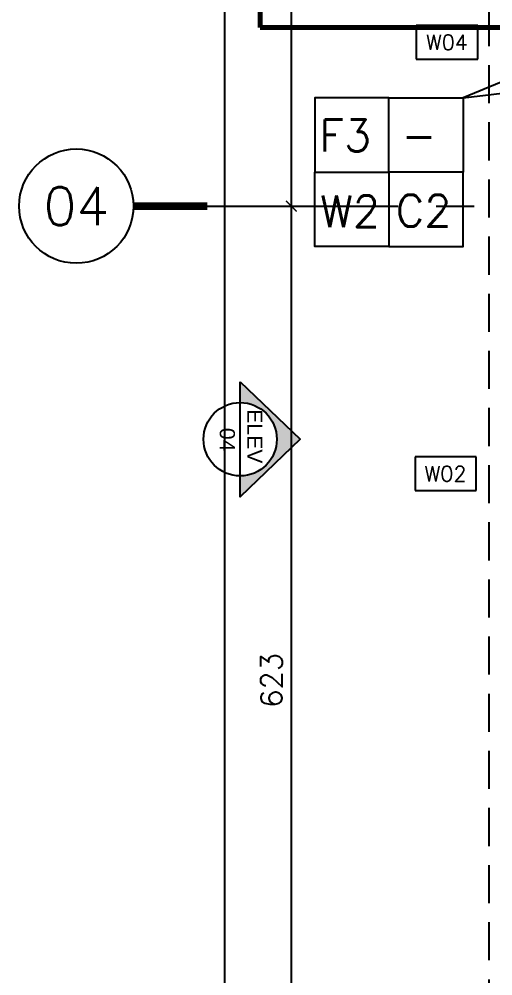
# Model space of a CAD drawing. Header units: centimetres. Extents: x -2093 to 438, y -64 to 4985.
# Drawn here: x -2093 to -1782, y 933 to 1561 of the extents above; entities that cross this region are included whole.
import ezdxf
from ezdxf.enums import TextEntityAlignment as Align
from ezdxf.xclip import XClip

# ---------------------------------------------------------------- set-up
doc = ezdxf.new("R2010")
doc.units = ezdxf.units.CM
doc.header["$LTSCALE"] = 100
doc.header["$MEASUREMENT"] = 0
doc.header["$XCLIPFRAME"] = 0
for name, pattern in [('A0-01 FLOOR PLANS$0$HIDDEN', [0.375, 0.25, -0.125]), ('GRID$0$GRID$0$XREF GRID$0$GRIDS$0$CENTER', [2, 1.25, -0.25, 0.25, -0.25]), ('XREF CUTTING LINES$0$ACAD_ISO10W100', [18, 12, -3, 0, -3]), ('XREF CUTTING LINES$0$DASHDOT', [1, 0.5, -0.25, 0, -0.25])]:
    doc.linetypes.add(name, pattern=pattern)
for name, color, linetype in [('$0$SCHEDUALE LINES-01', 2, 'Continuous'), ('$0$SCHEDUALE LINES-02', 8, 'Continuous'), ('A0-01 FLOOR PLANS$0$HIDDEN -03', 8, 'A0-01 FLOOR PLANS$0$HIDDEN'), ('A0-01 FLOOR PLANS$0$TEXT-SCHED', 3, 'Continuous'), ('A0-01 FLOOR PLANS$0$WALL-01', 7, 'Continuous'), ('A0-01 FLOOR PLANS$0$WINDOW', 1, 'Continuous'), ('DIM IN', 1, 'Continuous'), ('GRID$0$DIM IN', 1, 'Continuous'), ('GRID$0$XREF GRID', 11, 'GRID$0$GRID$0$XREF GRID$0$GRIDS$0$CENTER'), ('TEXT', 3, 'Continuous'), ('XREF CUTTING LINES$0$ELEV', 2, 'XREF CUTTING LINES$0$ACAD_ISO10W100'), ('XREF CUTTING LINES$0$WALL SECT LINE', 6, 'XREF CUTTING LINES$0$DASHDOT')]:
    doc.layers.add(name, color=color, linetype=linetype)
doc.styles.add('A0-01 FLOOR PLANS$0$A0-01 GROUND FLOOR PLAN - For Entry modification$0$ROMANS', font='romans')
doc.styles.add('GRID$0$GRID$0$XREF GRID$0$GRIDS$0$18', font='romans.shx', dxfattribs={"width": 0.85, "height": 15})
doc.styles.add('GRID$0$ROMANS', font='romans')
doc.styles.add('ROMANS', font='romans')
doc.styles.add('XREF CUTTING LINES$0$ART-PS-1', font='arial.ttf', dxfattribs={"height": 20})
doc.dimstyles.new('A0-01 FLOOR PLANS$0$A0-01 GROUND FLOOR PLAN - For Entry modification$0$text', dxfattribs={"dimtxt": 18, "dimasz": 10, "dimexe": 10, "dimexo": 10, "dimgap": -6, "dimtad": 1, "dimtih": 1, "dimtoh": 1, "dimdec": 0, "dimdsep": 46, "dimtxsty": 'A0-01 FLOOR PLANS$0$A0-01 GROUND FLOOR PLAN - For Entry modification$0$ROMANS', "dimblk1": 'A0-01 FLOOR PLANS$0$A0-01 GROUND FLOOR PLAN - For Entry modification$0$_ARCHTICK', "dimblk2": 'A0-01 FLOOR PLANS$0$A0-01 GROUND FLOOR PLAN - For Entry modification$0$_ARCHTICK', "dimsah": 1, "dimcen": 25, "dimdle": 10, "dimse1": 1, "dimse2": 1, "dimsd1": 1, "dimsd2": 1, "dimclrd": 1, "dimclre": 1, "dimclrt": 2, "dimadec": 0, "dimazin": 0, "dimtfac": 1, "dimtdec": 0, "dimtmove": 2, "dimatfit": 3, "dimldrblk": 'A0-01 FLOOR PLANS$0$A0-01 GROUND FLOOR PLAN - For Entry modification$0$_ARCHTICK', "dimfxl": 1, "dimtolj": 1, "dimtzin": 0, "dimarcsym": 0})
doc.dimstyles.new('GRID$0$AS-17-100', dxfattribs={"dimtxt": 14, "dimasz": 7, "dimexe": 10, "dimexo": 25, "dimgap": 6, "dimtad": 1, "dimtoh": 1, "dimdec": 0, "dimdsep": 46, "dimtxsty": 'GRID$0$ROMANS', "dimblk1": 'GRID$0$_ARCHTICK', "dimblk2": 'GRID$0$_ARCHTICK', "dimsah": 1, "dimcen": 25, "dimdle": 10, "dimclrd": 1, "dimclre": 1, "dimclrt": 2, "dimadec": 0, "dimazin": 0, "dimtfac": 1, "dimtdec": 0, "dimtofl": 0, "dimtmove": 2, "dimatfit": 3, "dimldrblk": 'GRID$0$_ARCHTICK', "dimfxl": 1, "dimtolj": 1, "dimtzin": 0, "dimarcsym": 0})

# ---------------------------------------------------------------- blocks, each defined once
blk = doc.blocks.new('XREF CUTTING LINES')
at = {"layer": 'XREF CUTTING LINES$0$ELEV'}
h = blk.add_hatch(color=251, dxfattribs=at)
edge = h.paths.add_edge_path()
edge.add_line((-1948.315637287776, 1322.673402435821), (-1948.315637287776, 1309.050706248334))
edge.add_ellipse((-1948.315637287776, 1284.984180463422), major_axis=(17.01760358211501, -17.01760358211501), ratio=0.9999999999999889, start_angle=-45.000000000000284, end_angle=134.9999999999997, ccw=False)
edge.add_line((-1948.315637287776, 1260.917654678502), (-1948.315637287776, 1247.294958491))
edge.add_line((-1948.315637287776, 1247.294958491007), (-1908.933402010779, 1284.98418046343))
edge.add_line((-1908.933402010779, 1284.984180463429), (-1948.315637287776, 1322.67340243582))
at = {"layer": 'XREF CUTTING LINES$0$ELEV', "color": 2, "linetype": 'Continuous'}
blk.add_line((-1948.315637287777, 1260.917654678505), (-1948.315637287777, 1309.050706248337), dxfattribs=at)
for points in [[(-1948.315637287776, 1322.673402435828), (-1908.933402010779, 1284.984180463429), (-1948.315637287776, 1247.294958491015), (-1948.315637287776, 1260.917654678505)], [(-1948.315637287776, 1309.050706248337), (-1948.315637287776, 1322.673402435828)]]:
    blk.add_lwpolyline(points, dxfattribs=at)
blk.add_circle((-1948.315637287776, 1284.984180463422), 24.06652578491579, dxfattribs=at)
at = {"layer": 'XREF CUTTING LINES$0$WALL SECT LINE', "const_width": 3.317877843354462}
for points in [[(-351.3821494828748, 1630.683430136761), (-351.3821494828748, 1555.157643216722), (-1935.283276804803, 1555.157643216574)], [(-1935.283276804803, 1555.157643216869), (-1935.283276804803, 1630.683430136907)]]:
    blk.add_lwpolyline(points, dxfattribs=at)
at = {"layer": 'XREF CUTTING LINES$0$ELEV', "style": 'XREF CUTTING LINES$0$ART-PS-1'}
for s, p in [('ELEV', (-1938.686986480867, 1286.908318344261)), ('04', (-1956.736241948716, 1284.73753000031))]:
    blk.add_text(s, height=9.953633530063387, rotation=270, dxfattribs=at).set_placement(p, align=Align.MIDDLE_CENTER)
blk = doc.blocks.new('GRID$0$_ARCHTICK')
at = {"color": 0, "linetype": 'ByBlock', "const_width": 0.15}
blk.add_lwpolyline([(-0.5, -0.5), (0.5, 0.5)], dxfattribs=at)
blk = doc.blocks.new('*D439')
at = {"layer": 'Defpoints', "color": 0, "transparency": 16777216}
for p in [(-1934.395888290663, 2140.976995210326), (-1934.395888290664, 1438.000000000071), (-1914.75702633421, 1438.000000000071)]:
    blk.add_point(p, dxfattribs=at)
at = {"layer": 'GRID$0$DIM IN', "color": 1, "lineweight": -2, "transparency": 16777216}
for p, q in [((-1914.75702633421, 2150.976995210326), (-1914.75702633421, 1428.000000000071)), ((-1909.395888290663, 2140.976995210326), (-1904.75702633421, 2140.976995210326)), ((-1909.395888290664, 1438.000000000071), (-1904.75702633421, 1438.000000000071))]:
    blk.add_line(p, q, dxfattribs=at)
at = {"layer": 'GRID$0$DIM IN', "color": 1, "lineweight": -2, "transparency": 16777216, "xscale": 7, "yscale": 7, "zscale": 7}
for p, rotation in [((-1914.75702633421, 2140.976995210326), 90), ((-1914.75702633421, 1438.000000000071), 270)]:
    blk.add_blockref('GRID$0$_ARCHTICK', p, dxfattribs=dict(at, rotation=rotation))
at = {"layer": 'GRID$0$DIM IN', "color": 2, "transparency": 16777216, "insert": (-1927.757026334209, 1789.488497605199), "char_height": 14, "attachment_point": 5, "rotation": 90, "style": 'GRID$0$ROMANS'}
blk.add_mtext('\\A1;703', dxfattribs=at)
blk = doc.blocks.new('*D440')
at = {"layer": 'Defpoints', "color": 0, "transparency": 16777216}
for p in [(-1934.395888290664, 1438.000000000071), (-1934.395888290664, 815.5000000000418), (-1914.757026334211, 815.5000000000418)]:
    blk.add_point(p, dxfattribs=at)
at = {"layer": 'GRID$0$DIM IN', "color": 1, "lineweight": -2, "transparency": 16777216}
for p, q in [((-1914.757026334211, 1448.000000000071), (-1914.757026334211, 805.5000000000418)), ((-1909.395888290664, 1438.000000000071), (-1904.757026334211, 1438.000000000071)), ((-1909.395888290664, 815.5000000000418), (-1904.757026334211, 815.5000000000418))]:
    blk.add_line(p, q, dxfattribs=at)
at = {"layer": 'GRID$0$DIM IN', "color": 1, "lineweight": -2, "transparency": 16777216, "xscale": 7, "yscale": 7, "zscale": 7}
for p, rotation in [((-1914.757026334211, 1438.000000000071), 90), ((-1914.757026334211, 815.5000000000418), 270)]:
    blk.add_blockref('GRID$0$_ARCHTICK', p, dxfattribs=dict(at, rotation=rotation))
at = {"layer": 'GRID$0$DIM IN', "color": 2, "transparency": 16777216, "insert": (-1927.75702633421, 1126.750000000057), "char_height": 14, "attachment_point": 5, "rotation": 90, "style": 'GRID$0$ROMANS'}
blk.add_mtext('\\A1;623', dxfattribs=at)
blk = doc.blocks.new('*D441')
at = {"layer": 'Defpoints', "color": 0, "transparency": 16777216}
for p in [(-1992.024602752311, 2696.159775922617), (-1958.295544654558, 2696.159775922617), (-1992.024602752312, 815.5000000000421)]:
    blk.add_point(p, dxfattribs=at)
at = {"layer": 'GRID$0$DIM IN', "color": 1, "lineweight": -2, "transparency": 16777216}
for p, q in [((-1958.295544654557, 805.5000000000421), (-1958.295544654558, 2706.159775922617)), ((-1967.024602752311, 2696.159775922617), (-1948.295544654558, 2696.159775922617)), ((-1967.024602752312, 815.5000000000421), (-1948.295544654557, 815.5000000000421))]:
    blk.add_line(p, q, dxfattribs=at)
at = {"layer": 'GRID$0$DIM IN', "color": 1, "lineweight": -2, "transparency": 16777216, "xscale": 7, "yscale": 7, "zscale": 7}
for p, rotation in [((-1958.295544654558, 2696.159775922617), 90), ((-1958.295544654557, 815.5000000000421), 270)]:
    blk.add_blockref('GRID$0$_ARCHTICK', p, dxfattribs=dict(at, rotation=rotation))
at = {"layer": 'GRID$0$DIM IN', "color": 2, "transparency": 16777216, "insert": (-1971.295544654557, 1755.82988796133), "char_height": 14, "attachment_point": 5, "rotation": 90, "style": 'GRID$0$ROMANS'}
blk.add_mtext('\\A1;1881', dxfattribs=at)
blk = doc.blocks.new('*D235')
at = {"layer": 'A0-01 FLOOR PLANS$0$TEXT-SCHED', "color": 1, "lineweight": -2, "transparency": 16777216}
for p, q in [((-1792.339942860711, 1556.468288208713), (-1832.91137143214, 1556.468288208713)), ((-1832.91137143214, 1556.468288208713), (-1832.91137143214, 1534.468288208713)), ((-1792.339942860711, 1534.468288208713), (-1792.339942860711, 1556.468288208713)), ((-1832.91137143214, 1534.468288208713), (-1792.339942860711, 1534.468288208713))]:
    blk.add_line(p, q, dxfattribs=at)
at = {"layer": 'Defpoints', "color": 0, "transparency": 16777216}
blk.add_point((-1812.625657146436, 1545.468288208713), dxfattribs=at)
blk.add_point((-1812.625657146436, 1545.468288208713), dxfattribs=at)
blk.add_point((-1812.625657146436, 1545.468288208713), dxfattribs=at)
at = {"layer": 'A0-01 FLOOR PLANS$0$TEXT-SCHED', "color": 2, "transparency": 16777216, "insert": (-1812.625657146426, 1545.468288208713), "char_height": 8, "width": 47.14285714285714, "attachment_point": 5, "style": 'A0-01 FLOOR PLANS$0$A0-01 GROUND FLOOR PLAN - For Entry modification$0$ROMANS'}
blk.add_mtext('\\A1;{\\H1.25x;W04}', dxfattribs=at)
blk = doc.blocks.new('A0-01 FLOOR PLANS$0$A0-01 GROUND FLOOR PLAN - For Entry modification$0$_ARCHTICK')
at = {"color": 0, "linetype": 'ByBlock', "const_width": 0.15}
blk.add_lwpolyline([(-0.5, -0.5), (0.5, 0.5)], dxfattribs=at)
blk = doc.blocks.new('*D304')
at = {"layer": 'A0-01 FLOOR PLANS$0$TEXT-SCHED', "color": 1, "lineweight": -2, "transparency": 16777216}
for p, q in [((-1793.474074495432, 1273.360609173365), (-1833.56931259067, 1273.360609173365)), ((-1833.56931259067, 1273.360609173365), (-1833.56931259067, 1251.360609173365)), ((-1793.474074495432, 1251.360609173365), (-1793.474074495432, 1273.360609173365)), ((-1833.56931259067, 1251.360609173365), (-1793.474074495432, 1251.360609173365))]:
    blk.add_line(p, q, dxfattribs=at)
at = {"layer": 'Defpoints', "color": 0, "transparency": 16777216}
blk.add_point((-1813.521693543062, 1262.360609173365), dxfattribs=at)
blk.add_point((-1813.521693543062, 1262.360609173365), dxfattribs=at)
blk.add_point((-1813.521693543062, 1262.360609173365), dxfattribs=at)
at = {"layer": 'A0-01 FLOOR PLANS$0$TEXT-SCHED', "color": 2, "transparency": 16777216, "insert": (-1813.521693543051, 1262.360609173365), "char_height": 8, "width": 47.14285714285714, "attachment_point": 5, "style": 'A0-01 FLOOR PLANS$0$A0-01 GROUND FLOOR PLAN - For Entry modification$0$ROMANS'}
blk.add_mtext('\\A1;{\\H1.25x;W02}', dxfattribs=at)
blk = doc.blocks.new('GRID')
at = {"layer": 'GRID$0$XREF GRID'}
blk.add_line((-1969.804241438599, 1438.00000000007), (-230.2361929991428, 1438.00000000007), dxfattribs=at)
at = {"layer": 'GRID$0$XREF GRID', "color": 3, "linetype": 'Continuous', "const_width": 5}
blk.add_lwpolyline([(-1969.804241438599, 1438.00000000007), (-2018.356677539373, 1438.000000000052)], dxfattribs=at)
at = {"layer": 'GRID$0$XREF GRID', "color": 3, "linetype": 'Continuous'}
blk.add_circle((-2055.856677539373, 1438.000000000052), 37.5, dxfattribs=at)
at = {"layer": 'GRID$0$XREF GRID', "color": 4, "linetype": 'Continuous', "style": 'GRID$0$GRID$0$XREF GRID$0$GRIDS$0$18'}
blk.add_text('04', height=25, dxfattribs=at).set_placement((-2055.856677539373, 1438.000000000052), align=Align.MIDDLE)
at = {"layer": 'GRID$0$DIM IN'}
for base, p1, p2, picture, middle in [((-1958.295544654558, 2696.159775922617), (-1992.024602752311, 815.5000000000416), (-1992.02460275231, 2696.159775922617), '*D441', (-1971.295544654557, 1755.82988796133)), ((-1914.75702633421, 1438.000000000071), (-1934.395888290662, 2140.976995210325), (-1934.395888290663, 1438.000000000071), '*D439', (-1927.757026334209, 1789.488497605199)), ((-1914.757026334211, 815.5000000000418), (-1934.395888290663, 1438.00000000007), (-1934.395888290663, 815.5000000000414), '*D440', (-1927.75702633421, 1126.750000000057))]:
    dim = blk.add_linear_dim(base=base, p1=p1, p2=p2, angle=90, dimstyle='GRID$0$AS-17-100', dxfattribs=at)
    dim.commit()
    dim.dimension.update_dxf_attribs({"geometry": picture, "text_midpoint": middle})
blk = doc.blocks.new('A0-01 FLOOR PLANS')
at = {"layer": 'A0-01 FLOOR PLANS$0$HIDDEN -03'}
blk.add_line((-1784.999999999996, 793.0000000000055), (-1785, 2713.000000000005), dxfattribs=at)
at = {"layer": 'A0-01 FLOOR PLANS$0$WALL-01'}
blk.add_blockref('GRID', (0, 0), dxfattribs=at)
at = {"layer": 'A0-01 FLOOR PLANS$0$WINDOW'}
blk.add_blockref('XREF CUTTING LINES', (0, 0), dxfattribs=at)
at = {"layer": 'A0-01 FLOOR PLANS$0$TEXT-SCHED'}
for base, p1, p2, text, picture, middle in [((-1812.625657146436, 1545.468288208713), (-1812.625657146436, 1545.468288208713), (-1812.625657146436, 1545.468288208713), '{\\H1.25x;W04}', '*D235', (-1812.625657146426, 1545.468288208713)), ((-1813.521693543062, 1262.360609173365), (-1813.521693543062, 1262.360609173365), (-1813.521693543062, 1262.360609173365), '{\\H1.25x;W02}', '*D304', (-1813.521693543051, 1262.360609173365))]:
    dim = blk.add_linear_dim(base=base, p1=p1, p2=p2, text=text, dimstyle='A0-01 FLOOR PLANS$0$A0-01 GROUND FLOOR PLAN - For Entry modification$0$text', override={"dimtxt": 8, "dimgap": -6, "dimclrt": 2}, dxfattribs=at)
    dim.commit()
    dim.dimension.update_dxf_attribs({"geometry": picture, "text_midpoint": middle, "dimtype": 128})

msp = doc.modelspace()

# ---------------------------------------------------------------- linework, layer by layer
at = {"layer": '$0$SCHEDUALE LINES-01'}
for points in [[(-1850.66578426806, 1509.046816113015), (-1899.421304268182, 1509.046816113015), (-1899.421304268182, 1460.291296139668), (-1850.66578426806, 1460.291296139668)], [(-1850.66578426806, 1509.046816113015), (-1801.910264272477, 1509.046816113015), (-1801.910264272477, 1460.291296139668), (-1850.66578426806, 1460.291296139668)], [(-1850.66578426806, 1411.535776115099), (-1899.421304268182, 1411.535776115099), (-1899.421304268182, 1460.291296139668), (-1850.66578426806, 1460.291296139668)], [(-1850.66578426806, 1411.535776115099), (-1801.910264272477, 1411.535776115099), (-1801.910264272477, 1460.291296139668), (-1850.66578426806, 1460.291296139668)]]:
    msp.add_lwpolyline(points, close=True, dxfattribs=at)
at = {"layer": '$0$SCHEDUALE LINES-02', "color": 240, "true_color": 0xed1f24}
msp.add_lwpolyline([(-1734.639448313557, 1536.949041184623), (-1801.910264272477, 1509.046816113015)], dxfattribs=at)
at = {"layer": 'DIM IN'}
msp.add_line((-1801.910264272477, 1509.046816113015), (-1543.240752747215, 1540.698641287603), dxfattribs=at)

# ---------------------------------------------------------------- block references
ref = msp.add_blockref('A0-01 FLOOR PLANS', (0, 0), dxfattribs=at)
XClip(ref).set_block_clipping_path([(-2776.137447270556, -63.51987479708305), (-25.27990570333168, 3544.938792113662)])

# ---------------------------------------------------------------- texts
at = {"layer": 'TEXT', "style": 'ROMANS'}
for s, p in [('F3', (-1896.283621191547, 1473.949155577767)), ('-', (-1842.532726996147, 1474.141310797615)), ('W2', (-1895.751736792305, 1424.185180697433)), ('C2', (-1846.231662840268, 1424.614505362307))]:
    msp.add_text(s, height=20.8, dxfattribs=at).set_placement(p)

doc.saveas('drawing.dxf')
